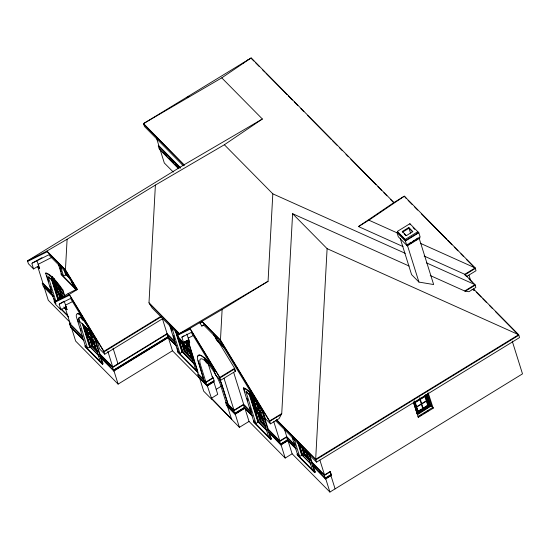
<?xml version="1.0" encoding="UTF-8"?>
<svg xmlns="http://www.w3.org/2000/svg" width="550" height="550" viewBox="0 0 550 550"><rect width="100%" height="100%" fill="white"/><g stroke="black" fill="none" stroke-linecap="round" stroke-linejoin="round"><path stroke-width="0.82" d="M66.138 306.611L60.947 309.801L55.77 304.556L54.876 301.702L69.307 294.401L77.364 289.458L65.443 269.816L67.1 239.257L155.389 185.068L224.366 144.753L262.371 119.006L221.76 77.866L143.536 123.585L144.43 126.438L183.253 165.77M178.42 334.558L152.075 307.863L148.995 302.803L155.389 185.068M409.131 266.049L292.6 213.702L281.744 413.545L279.173 418.529L270.504 423.851L269.61 420.998L220.468 340.044L222.124 309.485L268.063 281.298L272.814 193.834L224.366 144.753M292.6 213.702L327.106 248.655L315.666 459.291L316.559 462.144L519.551 337.569L518.657 334.709L474.341 289.816L471.996 289.424M221.76 77.866L251.178 57.936L393.938 202.551L404.332 196.171L475.159 267.919L476.032 270.724L466.331 276.678M403.033 246.572L358.497 226.559L393.938 202.551M358.497 226.559L368.892 220.186L404.332 196.171L406.299 198.536M251.178 57.936L143.536 123.585L184.319 165.261L143.701 124.121M186.842 97.646L189.035 96.298M242.406 63.546L244.599 62.198M38.768 265.774L33.571 268.964L28.394 263.725L27.5 260.865L184.147 164.725L262.371 119.006M32.526 262.928L41.999 257.675M36.795 260.308L39.662 268.634L37.407 266.695M45.595 273.171L46.028 272.903L47.816 273.694A28.854 6.985 58.5 0 1 52.202 276.994L52.697 277.482L52.264 277.743L51.769 277.262A28.854 6.985 58.5 0 0 47.383 273.962L45.595 273.171L54.539 301.709M55.956 301.482L48.324 277.138L49.528 277.214M54.931 281.744L54.285 282.143L53.192 281.043L51.803 277.193L52.456 276.794L54.752 279.579A28.854 6.985 58.5 0 1 60.198 286.241L62.913 290.015L64.783 295.969M75.962 288.564L75.316 288.963L61.332 274.801L61.05 273.907L61.703 273.508M54.285 282.143L53.439 278.85L54.086 278.451M64.157 270.126L65.642 274.856L63.58 276.121L61.401 273.914L61.834 273.646M63.147 297.131L60.857 289.829L54.477 281.93L53.804 279.304L54.237 279.036M48.324 277.138L53.377 280.816L53.811 280.548L52.257 279.118M53.192 281.043L53.845 280.644M54.477 281.93L54.911 281.662L56.602 283.518M65.642 274.856L66.509 275.206L65.237 271.157M69.637 278.135L66.674 275.131L67.32 274.732M60.857 289.829L61.291 289.561M62.769 297.413L57.578 292.153L58.224 291.754M52.855 295.508L53.13 296.402L43.725 286.873L43.443 285.979L52.855 295.508L43.093 285.972L42.199 283.119L51.741 292.786L52.174 292.518L42.907 283.126L37.758 266.702L39.662 268.634M64.35 296.23L62.48 290.283L62.913 290.015M71.452 280.857L72.937 285.594L75.116 287.801L75.687 287.671L75.034 288.069L75.316 288.963M55.646 303.799L54.464 302.596L54.182 301.702L54.835 301.304M54.876 301.702L68.124 293.569L77.034 289.066M60.947 309.801L59.187 304.198L63.456 301.579M64.171 301.139L67.038 309.464L64.776 307.532M85.876 323.256A12.045 2.915 58.5 0 0 84.549 321.523L83.421 320.258L83.854 319.99L83.229 320.471L82.136 319.364L80.747 315.521L81.393 315.123M83.593 340.01L70.469 326.803L69.568 323.95L71.032 323.049M94.958 343.619L88.076 336.648L88.729 336.249L86.027 327.683M94.744 342.911L88.399 336.483L88.722 336.284L94.49 342.127M101.062 357.706L103.098 363.914L102.451 364.313L85.291 346.926L85.009 346.032L85.662 345.634L85.36 346.039L87.539 348.246L89.602 346.988L82.225 323.448M89.602 346.988L90.468 347.339L83.442 324.919M98.656 355.389L90.626 347.256L91.926 346.459L88.976 337.033M97.439 351.553L92.249 346.294L92.902 345.895L94.627 347.648M162.862 318.553L104.775 354.2L103.881 351.347L160.517 316.587M95.006 338.374L99.887 353.959L99.454 354.221L112.585 367.524L113.479 370.377L167.819 337.026L166.925 334.173L112.585 367.524M161.411 316.676L104.046 351.876L69.547 295.157L55.041 302.239M88.027 326.494A12.045 2.915 58.5 0 1 90.798 331.822L100.073 360.944L102.252 363.151L102.685 362.883M102.451 364.313L102.169 363.419L102.823 363.021M99.887 353.959L112.743 366.981L167.09 333.63L162.429 318.766M167.901 336.758L113.561 370.109L113.836 371.002L168.183 337.652L167.901 336.758L176.048 345.015L176.33 345.909L168.183 337.652M172.459 350.769L118.113 384.12L113.919 370.728L168.266 337.377L172.459 350.769L200.688 379.362M188.829 339.563L183.631 342.753L178.461 337.507L177.561 334.647L268.063 281.298M177.561 334.647L190.004 328.364L222.124 309.485M180.819 339.976L181.259 341.378L184.167 344.321L181.878 337.15L184.009 335.837M199.636 322.451L201.809 326.033L203.947 324.72M190.809 351.821L180.771 341.66L181.424 341.261M186.856 334.091L189.722 342.416L187.468 340.478M198 372.707L177.664 352.103L177.382 351.209L178.035 350.811M169.4 324.617L177.739 351.216L179.919 353.423L181.974 352.158L175.409 331.203M181.974 352.158L182.841 352.516L176.275 331.561M194.143 363.722L183.006 352.433L184.305 351.636L181.349 342.21M193.476 360.442L184.621 351.471L184.951 351.271L182.469 343.358M225.053 348.769C223.864 346.727 215.167 340.147 216.288 338.931L217.656 338.085M405.57 240.488L405.24 239.415L417.801 231.708L418.131 232.781L405.57 240.488L397.671 232.485L397.341 231.413L409.901 223.706L418.839 232.788L420.179 237.071L406.752 245.314L405.412 241.031L396.969 232.471L398.31 236.761L407.254 245.843L419.815 238.136L419.478 237.064M402.277 231.481L408.774 227.501L412.857 231.639L406.361 235.627L402.277 231.481L402.504 232.196L408.994 228.209L412.5 231.756M204.469 358.181L206.106 359.837L206.951 363.131L205.858 362.031L204.469 358.181L204.903 357.919L209.227 363.014A23.602 5.713 58.5 0 1 214.809 370.796M208.093 363.543L212.596 377.926L205.886 382.051L203.706 379.844L197.539 359.294A23.602 5.713 58.5 0 1 202.654 356.709L204.937 358.737L204.903 357.919M206.106 359.837L206.539 359.569M219.787 379.562A23.602 5.713 58.5 0 1 221.471 383.192L228.222 404.676L226.043 402.469L220.784 385.688A19.381 4.689 58.5 0 0 209.316 365.358L207.144 362.918L206.69 360.161M405.412 241.031L418.839 232.788M408.313 243.918L406.918 244.771L407.254 245.843M409.709 243.059L411.104 242.199M413.194 240.921L414.59 240.061M415.986 239.202L418.082 237.923M408.877 244.406L407.413 245.3L418.935 282.081L433.654 284.543L419.107 238.123M411.07 243.059L413.256 241.711M415.449 240.371L417.643 239.023M213.304 377.939L214.197 380.793L206.834 385.316L205.941 382.456L213.304 377.939L212.176 376.798M234.616 368.321L235.51 371.174L220.681 380.277L219.787 377.424L234.616 368.321L217.841 340.684M211.688 398.922L207.274 385.667L213.771 381.679L217.745 394.35L211.468 398.207L211.688 398.922L239.394 427.336L249.026 421.424L244.833 408.031L235.881 413.524M234.788 368.857L219.952 377.96L190.238 329.12L177.732 335.184M207.199 385.935L214.122 381.679L213.847 380.793L206.917 385.041L207.199 385.935L199.162 377.795L198.88 376.901L204.043 382.133M216.232 389.297L221.279 386.203M249.102 393.999L257.943 422.207L255.887 423.473L253.708 421.266L243.334 388.156L243.767 387.888L245.548 388.678A28.854 6.985 58.5 0 1 249.941 391.978L250.436 392.466L250.188 391.779L249.542 392.178L250.931 396.027L252.024 397.127L252.649 396.646L252.216 396.914L252.766 397.492A24.661 5.967 58.5 0 1 258.589 404.814L268.421 436.164L270.593 438.371L271.026 438.109L269.404 432.933L280.913 444.936L287.849 440.681L287.574 439.787L280.631 444.043L280.913 444.936M255.887 423.473L246.063 392.123L246.496 391.854A24.661 5.967 58.5 0 1 247.266 392.198M252.024 397.127L251.178 393.834L251.824 393.436L250.188 391.779M252.216 396.914L251.542 394.288L251.824 393.436M250.931 396.027L251.584 395.629M228.436 404.546L234.018 410.197L243.657 404.284L233.64 372.309M243.499 404.828L244.393 407.681L234.754 413.6L233.86 410.74L243.499 404.828L250.91 412.335M244.475 407.413L244.75 408.306L235.118 414.219L234.836 413.325L244.475 407.413L249.7 412.706M466.73 276.664L464.929 274.835L475.324 268.455L466.317 259.339M263.093 418.138L256.747 411.709L257.393 411.311M252.024 415.058L244.393 407.681M430.244 275.536L464.661 290.998L474.987 284.659L464.764 274.299L424.132 256.046M271.026 438.109L271.446 439.141L270.793 439.539L253.633 422.152L253.357 421.259L254.004 420.86M465.472 291.136L475.152 285.196M253.708 421.266L254.141 420.998M257.943 422.207L258.816 422.565L250.477 395.966M267.004 430.616L258.974 422.482L260.274 421.685L257.317 412.259M265.788 426.779L260.597 421.52L261.243 421.121M474.244 290.517L474.341 289.816M269.61 420.998L281.744 413.545M281.263 414.48L269.61 421.362L220.468 340.409L202.283 321.991L200.042 323.118M262.192 409.901L268.235 429.179L267.802 429.447L279.654 441.457L280.555 444.317L287.492 440.055L286.598 437.202L279.654 441.457M270.793 439.539L270.518 438.646L271.164 438.247M268.235 429.179L279.819 440.914L286.756 436.659L284.309 428.835M287.932 440.406L292.126 453.798L285.189 458.054L280.995 444.668L287.932 440.406L293.899 446.456M294.381 442.777L295.116 445.122L294.683 445.39L286.598 437.202M290.51 442.757L295.797 448.112L287.492 440.055M309.554 454.41L312.001 462.234L324.534 474.925L330.165 471.474L331.258 475.489L325.627 478.947L313.177 465.981L315.219 472.189L314.566 472.587L297.406 455.207L297.124 454.314L297.777 453.915M297.646 442.276L301.716 455.263L299.661 456.527L297.481 454.321L297.914 454.053M297.406 455.207L298.059 454.809M301.716 455.263L302.582 455.613L299.069 444.407M310.778 463.664L302.748 455.531L304.047 454.733L301.338 446.098M310.131 460.419L304.363 454.575L305.016 454.176L303.029 447.844M312.001 462.234L311.568 462.502L324.376 475.468L325.27 478.328L331.334 474.602L330.165 471.474M415.202 402.153L419.822 399.321M424.875 396.22L420.255 399.053L419.815 397.65M315.7 468.277L312.469 465.355L325.27 478.328M306.845 452.176L312.187 469.219L314.366 471.426L314.799 471.158M314.566 472.587L314.291 471.694L314.937 471.295M417.546 411.709L421.059 409.558M422.462 408.691L428.086 405.24L428.491 405.659L417.952 412.122L414.322 400.978M417.746 411.916L428.285 405.453L425.102 395.292M426.415 394.831L429.99 406.251L417.718 413.786L417.312 413.373L429.584 405.838L426.002 394.419M413.793 402.456L417.601 414.618L430.533 406.347L426.979 394.996M430.533 406.347L431.606 406.017L427.652 393.394M432.898 407.33L433.18 408.224L418.309 417.347L418.027 416.46L432.898 407.33L431.606 406.017M420.159 415.772L421.575 414.899M423.699 413.6L425.824 412.294M427.24 411.421L428.656 410.554M324.376 475.468L330.433 471.749M325.627 478.947L325.346 478.053L330.976 474.602M512.236 341.124L522.5 373.869L329.904 492.064L325.71 478.679L331.121 475.351L330.846 474.464M27.5 260.865L46.915 251.054L67.1 239.257M38.06 264.351L51.92 257.317M59.187 304.198L70.579 298.444L97.845 343.358L99.598 348.954L104.775 354.2M65.436 305.181L73.026 301.345M201.809 326.033L203.741 325.057L220.461 341.99L263.574 413.009L265.327 418.612L270.504 423.851M181.878 337.15L191.269 332.406L213.751 369.435L215.504 375.038L220.681 380.277M188.127 338.133L193.181 335.576M464.661 290.998L468.937 291.713L475.867 287.457L474.987 284.659L426.401 262.831M243.334 388.156L245.114 388.946A28.854 6.985 58.5 0 1 249.508 392.246L251.116 395.794L250.587 395.285A24.661 5.967 58.5 0 0 246.063 392.123M368.892 220.186L397.024 232.822M420.461 243.347L475.159 267.919L464.764 274.299L464.929 274.835M272.814 193.834L405.247 253.323M327.106 248.655L518.657 334.709L315.666 459.291L276.561 419.678M204.579 358.098L202.874 356.579A23.602 5.713 58.5 0 0 197.766 356.524M81.194 315.411L80.3 314.614A16.273 3.939 58.5 0 0 77.406 313.644M81.208 316.071L79.867 314.882A16.273 3.939 58.5 0 0 76.34 316.663L85.36 346.039M408.1 200.358L412.301 204.614M414.707 207.048L417.704 210.086M421.307 213.737L446.518 239.271M447.714 240.488L451.914 244.743M454.314 247.177L457.916 250.821M460.921 253.866L463.32 256.293M251.515 58.644L253.921 61.078M255.729 62.906L259.339 66.564M262.35 69.609L264.756 72.05M265.959 73.267L287.018 94.6M288.221 95.817L292.428 100.086M294.236 101.915L297.846 105.573M300.85 108.618L303.861 111.664M307.471 115.321L331.533 139.7M332.736 140.924L336.951 145.186M339.357 147.627L342.368 150.672M345.978 154.33L348.384 156.771M350.79 159.204L376.056 184.807M377.864 186.636L381.473 190.293M383.879 192.727L386.884 195.772M390.5 199.43L393.504 202.482M469.136 279.097L472.147 282.15M413.057 227.631L414.748 229.35M476.307 292.174L481.099 297.028M482.893 298.849L486.489 302.486M489.479 305.518L492.477 308.557M495.467 311.589L518.822 335.246L315.837 459.828L276.732 420.214M404.25 233.97L406.003 235.744M397.341 231.413L405.24 239.415M418.935 282.081L411.586 274.629L400.311 238.666M433.18 408.224L428.134 392.714M429.584 405.838L429.99 406.251M180.441 167.626L158.936 145.846L156.489 138.022M180.331 168.218L158.235 145.833L159.129 148.692L178.839 168.657M163.068 152.322L166.65 155.959M169.036 158.379L173.814 163.219M175.01 164.429L178.592 168.059M178.276 168.341L159.761 149.586L159.479 148.692M418.309 417.347L413.511 402.634M173.271 172.061L164.312 162.986L160.112 149.593M201.946 321.282L220.468 340.044M215.799 338.793L224.153 347.256M234.472 370.116L235.51 371.174M249.542 392.178L251.178 393.834M300.768 445.507L302.486 447.246M275.516 420.564L316.559 462.144M252.931 397.712L254.093 398.894M256.114 400.936L257.854 402.703M254.788 399.836L255.949 401.019L257.269 405.226L254.368 402.284L253.048 398.069M257.386 402.469L256.224 401.294L257.544 405.508L259.868 407.859M246.496 391.854L259.022 404.546M307.759 454.121L306.597 452.946L305.938 450.835M308.454 455.063L306.707 453.303L308.028 457.511M260.562 408.808L257.654 405.859L258.974 410.073L260.721 411.84M307.326 456.514L309.629 458.851M309.306 459.051L304.693 454.376L302.706 448.044M286.756 436.659L295.116 445.122M304.047 454.733L309.781 460.543M261.415 412.789L259.084 410.431L260.411 414.645L262.735 417.003M287.574 439.787L288.75 440.976M318.711 471.336L321.729 474.389M324.143 476.829L325.346 478.053M313.177 465.981L325.71 478.679M287.849 440.681L296.072 449.006L295.797 448.112M302.582 455.613L311.018 464.152M189.722 342.416L187.818 340.484L198.337 374.048L203.919 379.706M262.838 417.354L257.07 411.51L252.773 397.808M148.995 302.803L179.376 333.575M186.519 340.814L188.904 343.228L195.009 362.615M149.572 303.751L179.499 334.063M186.079 340.732L189.069 343.764M263.306 418.839L256.424 411.868L251.653 396.632M314.036 470.993L315.219 472.189M297.124 454.314L314.291 471.694M263.986 421.066L262.824 419.891L261.724 416.377M185.006 341.227L189.798 346.081M264.103 421.424L262.934 420.248L264.261 424.462L265.423 425.638M184.745 341.791L185.914 342.973L185.474 341.564M189.09 346.191L186.182 343.248L185.742 341.846M184.278 341.564L186.024 343.331L187.344 347.538L184.436 344.596L183.776 342.492M189.2 346.548L186.292 343.606L187.612 347.82L189.942 350.171M264.131 424.043L265.286 425.212M265.533 425.996L260.92 421.321L258.438 413.408M243.657 404.284L251.343 412.074M292.126 453.798L329.904 492.064M189.949 350.426L181.101 341.461L180.593 339.845M260.274 421.685L266.007 427.494M190.424 351.918L180.455 341.818L179.197 337.81M270.669 433.95L280.631 444.043M245.424 408.636L251.336 414.624M269.404 432.933L271.143 434.692M276.939 440.557L280.995 444.668M268.696 432.3L280.555 444.317M244.75 408.306L252.299 415.951M258.816 422.565L267.245 431.104M191.778 354.826L190.032 353.059L189.152 350.254M191.888 355.183L190.142 353.416L191.462 357.631L192.631 358.806M185.274 351.072L186.457 352.268M189.998 355.857L192.947 358.848M184.951 351.271L192.624 359.047M167.09 333.63L175.374 342.024L174.941 342.286L166.925 334.173M253.357 421.259L270.518 438.646M184.305 351.636L193.098 360.546M167.819 337.026L176.55 345.771M182.841 352.516L194.535 364.361M249.026 421.424L285.189 458.054M177.382 351.209L197.725 371.814M205.941 382.456L197.636 374.041L198.529 376.894L206.834 385.316M233.86 410.74L225.555 402.325L226.449 405.178L234.754 413.6M227.947 406.347L226.799 405.185L227.081 406.079L235.118 414.219M229.673 408.093L234.836 413.325M207.274 385.667L199.512 377.802L203.706 391.188L211.475 399.053M211.468 398.207L231.846 419.341M46.915 251.054L65.443 269.816M66.509 275.206L69.458 278.197M61.05 273.907L75.034 288.069M51.803 277.193L53.439 278.85M55.193 282.734L58.101 285.677M48.758 276.87L60.693 288.963M62.714 293.466L59.806 290.524L58.486 286.309M62.239 293.232L59.916 290.881L61.236 295.089L63.559 297.447M63.092 297.213L57.901 291.954L54.959 282.576M27.665 261.401L47.252 251.756L65.436 270.181L77.192 289.548L76.457 289.919L65.429 271.755L48.716 254.822L31.818 263.368L33.571 268.964M80.747 315.521L82.383 317.178M62.418 297.543L57.255 292.318L53.934 281.71M91.637 332.991L89.313 330.639L90.633 334.854L92.957 337.205M92.111 333.898L79.585 321.2L79.131 319.289A12.045 2.915 58.5 0 1 80.486 317.261M67.038 309.464L65.127 307.532L70.276 323.957L82.995 336.847M47.554 290.4L53.35 296.264M63.821 306.989L65.539 308.736M64.46 307.89L66.268 309.719M93.067 337.562L90.743 335.211L92.063 339.419L94.387 341.777M54.182 301.702L55.963 303.504M61.284 308.901L67.794 315.494M59.792 307.993L68.667 316.986M96.223 346.431L94.483 344.664L93.603 341.859M95.755 346.197L94.593 345.022L95.913 349.236L97.075 350.412M69.891 322.163L48.276 300.266L44.076 286.873M97.192 350.769L92.572 346.094L90.097 338.181M91.926 346.459L97.666 352.268M69.568 323.95L82.562 337.116M73.157 329.182L70.819 326.81L71.101 327.704L83.958 340.732M76.663 332.729L82.507 338.656M100.567 356.943L110.014 366.52M100.348 357.081L113.919 370.728M90.468 347.339L99.502 356.489M100.843 357.837L113.836 371.002M85.009 346.032L102.169 363.419M118.113 384.12L75.646 341.096L71.452 327.711M251.976 394.02L252.491 394.563A28.854 6.985 58.5 0 1 253.378 395.546M251.542 394.288L252.058 394.831A28.854 6.985 58.5 0 1 254.746 397.939M53.804 279.304L54.319 279.847A28.854 6.985 58.5 0 1 59.764 286.509L62.48 290.283M206.47 360.291L209.007 363.151A23.602 5.713 58.5 0 1 215.009 371.58M57.757 284.9L58.231 285.498M213.317 334.214L216.019 338.656M190.004 328.364L219.787 377.424M69.307 294.401L103.881 351.347M91.231 331.554L91.52 332.324M204.937 358.737L206.044 361.797L204.098 360.071A19.381 4.689 58.5 0 0 200.626 365.269L205.886 382.051M81.489 316.841L82.321 319.137L81.304 318.237A12.045 2.915 58.5 0 0 78.698 319.557L87.539 348.246M52.456 276.794L52.697 277.482M52.264 277.743L53.377 280.816M468.971 275.089L470.759 280.789M473.296 288.881L473.804 290.503M409.901 223.706L410.231 224.778M408.774 227.501L410.52 233.083M426.931 394.391L430.739 406.553M425.851 394.824L429.172 405.426M425.308 395.498L428.491 405.659M425.143 395.862L427.103 402.119M414.521 401.184L417.952 412.122M413.882 401.548L417.718 413.786M413.985 402.765L417.312 413.373M413.841 403.061L417.395 414.404M247.356 59.867L247.521 60.404M330.907 475.489L335.101 488.874M319.873 460.068L324.534 474.925M312.682 465.224L312.964 466.118M308.798 453.661L314.366 471.426M305.663 450.56L306.322 452.664L303.421 449.721L302.981 448.319M301.888 446.662L304.363 454.575M299.221 444.283L302.748 455.531M298.244 443.004L302.259 455.812M294.319 439.484L299.661 456.527M292.662 437.305L293.397 439.649M292.167 437.36L297.481 454.321M273.776 421.637L279.819 440.914M260.734 406.897L270.593 438.371M261.676 416.804L262.556 419.616L259.648 416.673L258.548 413.16M260.253 417.959L260.996 420.331M253.103 397.609L254.361 401.638M255.881 406.471L257.139 410.499M257.868 412.816L260.597 421.52M252.196 397.203L256.747 411.709M250.504 395.45L258.974 422.482M249.652 394.549L258.486 422.757M243.767 387.888L245.046 391.971M247.067 398.413L247.816 400.826M249.831 407.254L251.089 411.269M215.531 336.531L216.288 338.931M224.001 378.221L234.018 410.197M239.394 427.336L235.194 413.951L227.432 406.086L231.633 419.471M228.222 404.676L221.258 383.322A23.602 5.713 58.5 0 0 218.811 378.201M203.672 378.902L198.11 360.663M188.616 339.694L189.509 342.547M195.229 363.33L197.801 371.546L195.621 369.339L187.543 343.544M188.657 349.271L189.764 352.784L186.856 349.841L185.976 347.029M185.481 346.053L186.581 349.566L183.679 346.624L182.799 343.812M183.288 344.74L185.027 350.281M181.899 342.767L184.621 351.471M179.761 338.436L180.771 341.66M177.691 333.004L178.193 334.606M176.584 331.952L183.006 352.433M175.952 331.76L182.518 352.715M171.579 326.824L179.919 353.423M170.088 325.153L171.847 330.777M173.36 335.596L174.618 339.611M177.244 347.992L177.939 350.212M113.039 348.15L117.941 363.791M107.841 351.34L112.743 366.981M93.802 336.181L102.252 363.151M93.328 341.577L94.208 344.389L91.3 341.447L90.2 337.934M74.346 285.347L75.116 287.801M90.667 338.772L92.654 345.104M86.357 327.484L88.804 335.301M89.519 337.59L92.249 346.294M85.216 326.322L88.399 336.483M84.755 326.04L88.076 336.648M83.579 324.761L90.626 347.256M82.617 323.517L90.145 347.538M65.395 271.047L66.674 275.131M64.659 270.545L66.186 275.406M77.598 319.626L78.375 322.087M80.431 328.646L81.201 331.107M60.617 266.654L63.58 276.121M68.124 293.569L68.296 294.099M60.081 268.036L61.332 272.044M58.328 264.096L61.401 273.914M65.924 306.742L66.818 309.602M60.088 295.233L60.837 297.612M59.599 294.305L60.479 297.117M59.269 293.851L60.754 298.602M56.753 287.066L57.977 290.971M58.699 293.26L60.431 298.801M58.149 292.703L60.122 298.987M54.388 281.992L57.578 292.153M52.752 280.431L58.795 299.716M52.621 280.589L58.644 299.805M51.789 279.187L58.314 300.004M51.143 278.307L58.011 300.218M46.888 275.646L48.648 281.27M50.16 286.089L51.418 290.104M54.044 298.485L54.739 300.706M38.548 265.911L39.449 268.764M82.589 317.996L83.229 320.471M254.719 398.949A24.661 5.967 58.5 0 1 255.496 399.884M86.316 323.874A12.045 2.915 58.5 0 1 87.615 325.827M419.939 399.678L415.319 402.511L416.639 406.725L421.259 403.893L419.939 399.678M424.992 396.578L420.372 399.41L421.692 403.624L426.312 400.785L424.992 396.578M421.369 404.243L416.749 407.082L418.069 411.297L422.689 408.457L421.369 404.243M426.422 401.143L421.802 403.982L423.122 408.196L427.742 405.357L426.422 401.143M306.439 453.021L303.531 450.079L304.851 454.293L307.759 457.236L306.439 453.021M257.386 405.584L254.478 402.641L255.798 406.856L258.706 409.798L257.386 405.584M258.816 410.156L255.908 407.213L257.228 411.428L260.136 414.37L258.816 410.156M262.666 419.973L259.758 417.024L261.078 421.238L263.986 424.181L262.666 419.973M186.697 349.924L183.789 346.981L185.109 351.189L188.018 354.138L186.697 349.924M189.874 353.141L186.966 350.199L188.286 354.413L191.194 357.356L189.874 353.141M58.211 286.034L55.309 283.085L56.629 287.299L59.531 290.242L58.211 286.034M59.648 290.599L56.739 287.657L58.059 291.871L60.968 294.814L59.648 290.599M89.038 330.364L86.13 327.422L87.45 331.629L90.358 334.579L89.038 330.364M90.468 334.929L87.567 331.987L88.887 336.201L91.788 339.144L90.468 334.929M94.318 344.747L91.417 341.804L92.737 346.019L95.638 348.961L94.318 344.747"/></g></svg>
